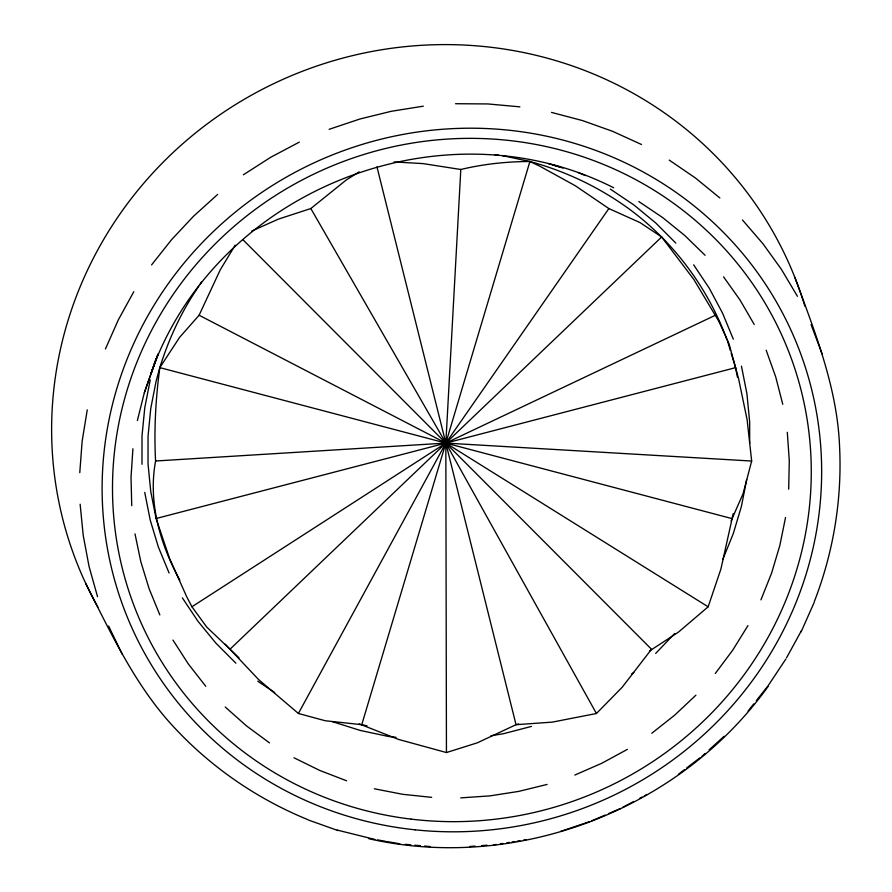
<?xml version="1.0" encoding="UTF-8"?>
<svg xmlns="http://www.w3.org/2000/svg" width="892" height="892" viewBox="0 0 892 892"><rect width="100%" height="100%" fill="white"/><g stroke="black" fill="none" stroke-linecap="round" stroke-linejoin="round"><path stroke-width="1.34" d="M141.995 464.286L142.006 435.987L144.772 407.755L150.257 379.847M749.659 443.369L749.67 421.894L746.927 393.796L741.453 366.133M788.684 489.15L789.286 460.673L787.302 432.319M727.125 340.097C708.259 288.473 674.274 242.591 630.187 209.731C600.082 187.621 565.952 171.297 529.904 161.508C506.645 161.552 483.442 164.061 460.807 169.491L445.833 443.09L446.446 752.547L398.624 739.446L359.208 723.88M132.919 448.776L131.035 477.231L131.737 505.675M79.778 472.671L82.153 441.139L87.249 409.863M198.726 286.332C181.589 311.174 168.755 338.837 159.813 367.615C155.687 398.568 153.903 429.81 155.587 460.997C147.916 502.374 160.114 543.997 179.816 580.19M733.202 513.669L720.903 569.04L708.148 606.805L678.388 632.172L649.465 651.026M502.341 155.609L529.904 161.508L539.85 166.213L575.217 185.692L608.868 208.561L640.066 222.61L661.652 236.971L693.809 279.441L718.785 321.198L729.054 343.777L738.598 378.777L747.128 419.753L751.666 461.041L743.081 493.689L731.072 520.995M746.693 479.495L741.419 506.344L733.257 533.684L722.899 559.195M785.529 517.527L779.809 545.581L771.602 573.088L760.954 599.837M137.368 420.533L144.337 392.725L157.962 354.213M235.176 245.189L220.201 269.93L199.106 315.233L179.571 337.399L159.813 367.615L156.133 381.107L150.759 408.458L148.05 436.132L148.039 463.873L150.737 491.414L156.089 518.52L169.536 558.325L186.629 596.603L191.936 606.761L206.676 626.998L239.045 657.839M225.241 644.202L258.524 679.492L298.396 713.477L325.257 720.747L361.762 724.683L529.904 161.508M814.273 601.71C833.407 552.427 842.204 499.275 839.562 446.446C837.242 387.44 814.942 332.203 794.906 277.512M144.337 392.725L156.145 358.997M156.156 358.93L151.172 373.057L158.007 354.191M105.434 348.95L118.391 319.749L133.822 291.662M801.139 631.815L814.073 602.669M153.77 365.575C221.852 188.056 443.826 101.655 613.651 187.755M298.396 713.477L445.833 443.09L608.868 208.561M786.554 657.783L801.306 630.912M747.942 625.615L732.689 650.223L715.295 673.471M200.165 284.113L201.603 281.894M785.885 658.998L768.112 685.747L756.293 700.677M151.584 264.902L171.576 239.669L193.653 216.12L217.637 194.445M748.12 710.991L753.762 703.877M768.012 686.539C679.905 809.746 516.724 872.253 368.909 838.736M655.676 653.435L674.72 633.465M446.446 752.547L477.332 742.824L516.033 724.694L552.315 722.119L596.436 713.5L622.148 687.286L651.506 649.253L243.115 239.892M230.013 649.22L661.652 236.971M695.916 695.169L674.687 715.161L651.773 733.28M702.06 756.215L705.104 753.472M709.151 749.815L724.114 736.29M251.711 231.073L278.326 219.142L310.829 208.538L346.274 179.972L359.197 171.844M678.399 774.289L684.588 769.562M686.773 767.889L699.874 757.877M631.581 674.062L633.799 672.479M191.936 606.761L445.833 443.09L715.328 315.277M243.371 174.787L270.666 157.304L299.322 142.107M627.366 749.38L601.643 763.34L574.816 775.059M622.794 807.271L633.632 801.518M639.653 798.329L642.062 797.047M644.47 795.776L646.878 794.493M591.786 820.818L605.111 815.098M608.879 813.482L620.386 808.542M329.126 129.318L359.889 119.015L391.354 111.277L423.321 106.17M560.834 831.299L589.3 821.766M518.531 723.981L516.033 724.694L376.97 166.882M156.089 518.52L735.577 367.66L731.184 353.132M531.442 726.423L503.311 733.748L490.968 735.766M547.097 784.436L518.698 791.394L489.831 795.887L460.74 797.883M500.3 843.865L502.91 843.442M506.834 842.817L509.443 842.405M512.064 841.981L514.673 841.569M517.282 841.145L519.902 840.732M523.515 840.153L525.934 839.762M469.616 846.519L475.09 846.107M481.747 845.605L487.065 845.192M493.711 844.691L496.376 844.49M155.587 460.997L445.833 443.09L751.666 461.041M455.556 103.717L487.824 103.94L519.88 106.839M394.041 161.92L423.142 163.615L460.807 169.491M405.325 844.311L410.822 844.813M414.947 845.181L420.444 845.683M424.57 846.051L430.067 846.553M431.65 797.359L402.771 794.315L374.35 788.784M494.792 154.717L498.561 155.163M396.015 737.338L388.187 736.413L360.056 730.392L332.437 721.661M374.852 839.428L337.232 830.084M377.517 839.896L385.5 841.301M386.805 841.524L399.828 843.81M361.762 724.683L367.013 725.809M551.501 112.403L582.476 120.576L612.559 131.302L641.538 144.504M159.813 367.615L731.864 518.564M552.092 164.641L559.975 167.049M548.48 163.604L563.042 168.086M307.985 819.871L338.001 830.575M346.598 780.801L319.726 770.432L293.97 757.765M578.161 172.535L585.297 175.557M307.149 819.358C258.256 799.265 213.69 769.016 177.252 730.693C136.666 688.702 112.024 635.171 85.877 583.769M199.106 315.233L445.833 443.09L708.148 606.805M638.795 201.547L662.533 217.481L684.688 235.432L705.093 255.279M610.362 189.126L633.933 204.993L655.798 223.022L675.768 243.037M257.743 681.198L274.669 692.593M669.212 160.092L695.381 177.954L719.855 197.957M269.507 742.891L246.526 725.932L225.23 707.01M235.867 663.169L215.897 643.154L198.013 621.323L182.369 597.885M742.445 219.967L763.006 243.806L781.381 269.317L797.437 296.311M205.773 686.294L188.301 663.927L172.959 640.077M723.568 276.843L739.992 299.968L754.231 324.476M693.664 264.857L709.307 288.306L722.553 313.148L733.313 339.172M310.829 208.538L445.833 443.09L596.436 713.5M108.634 626.061L122.26 654.349M169.112 573.043L158.363 547.019L150.213 520.058L144.738 492.395M159.858 614.956L149.12 588.753L140.813 561.659L135.004 533.895M811.062 324.599L822.168 353.968M766.161 350.166L775.694 376.848L782.763 404.299M727.593 341.235L730.392 350.489M97.54 596.692L89.055 566.442L83.235 535.546L80.135 504.214M735.577 367.66L737.45 377.149M97.908 607.173A386.336 373.86 -23.5 0 1 289.777 76.389A386.336 373.86 -23.5 0 1 804.918 306.302M411.134 819.135A351.169 339.83 -23.5 0 0 786.633 346.386A351.169 339.83 -23.5 0 0 187.889 274.502A351.169 339.83 -23.5 0 0 411.134 819.135M415.17 829.828A361.594 349.92 -23.5 0 0 794.17 337.399A361.594 349.92 -23.5 0 0 176.315 272.796A361.594 349.92 -23.5 0 0 415.17 829.828"/></g></svg>
